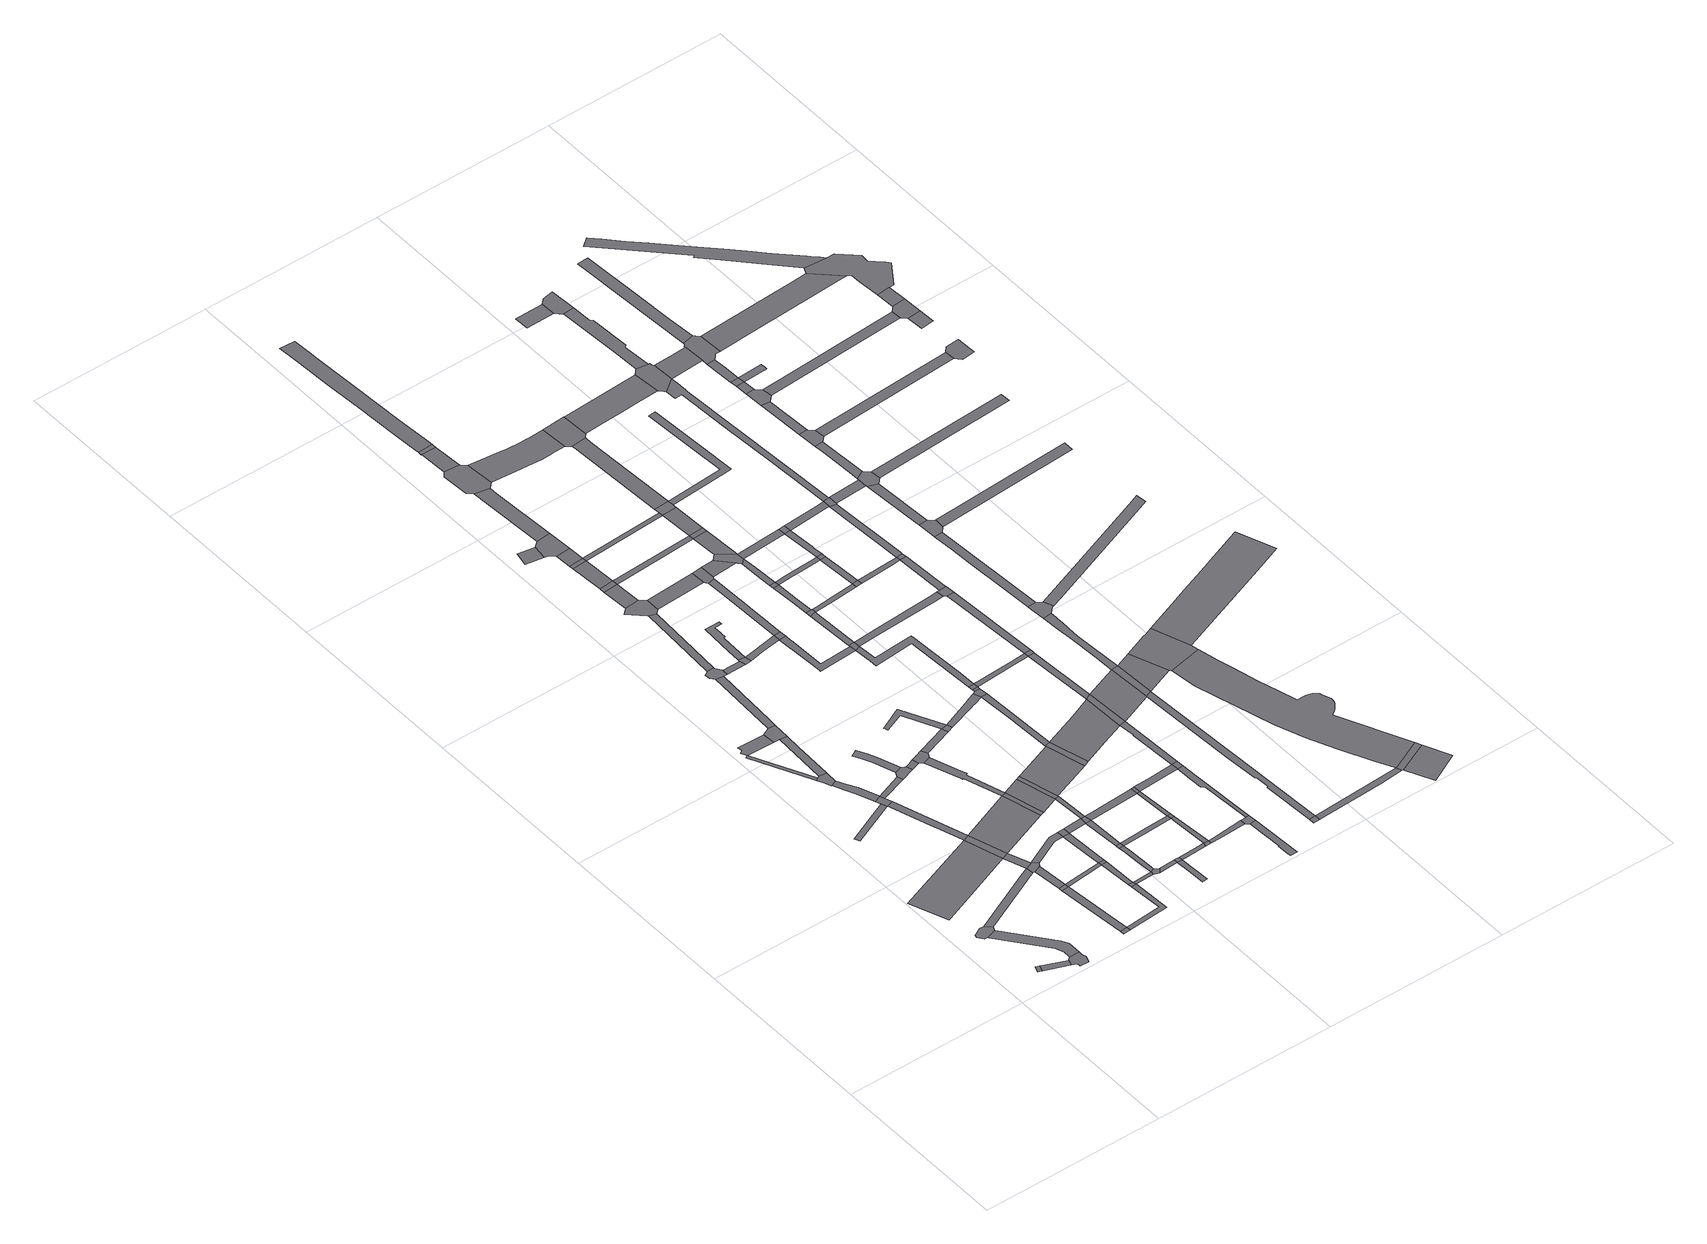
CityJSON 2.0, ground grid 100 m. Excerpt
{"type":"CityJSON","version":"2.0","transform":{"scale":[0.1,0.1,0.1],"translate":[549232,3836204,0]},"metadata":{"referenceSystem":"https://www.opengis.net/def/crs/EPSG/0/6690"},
"CityObjects":{
"road1":{"type":"Road","geometry":[{"type":"MultiSurface","lod":"1","boundaries":[[[0,1,2,3]]]}]},
"road2":{"type":"Road","attributes":{"RoadStructureAttribute.sectionType":"1"},"geometry":[{"type":"MultiSurface","lod":"1","boundaries":[[[3,2,4,5,6]]]}]},
"road3":{"type":"Road","geometry":[{"type":"MultiSurface","lod":"1","boundaries":[[[7,8,9,10,11,12,13,14,15,16,17]]]}]},
"road4":{"type":"Road","attributes":{"RoadStructureAttribute.sectionType":"1"},"geometry":[{"type":"MultiSurface","lod":"1","boundaries":[[[18,19,13,12,20,21,22,23,24]]]}]},
"road5":{"type":"Road","geometry":[{"type":"MultiSurface","lod":"1","boundaries":[[[23,25,6,5,26,27,28,29,30,31,24]]]}]},
"road6":{"type":"Road","attributes":{"function":"3","RoadStructureAttribute.sectionType":"1"},"geometry":[{"type":"MultiSurface","lod":"1","boundaries":[[[32,33,34,35,36,37,38]]]}]},
"road7":{"type":"Road","attributes":{"RoadStructureAttribute.sectionType":"1"},"geometry":[{"type":"MultiSurface","lod":"1","boundaries":[[[39,40,41,42,43,17,16,44]]]}]},
"road8":{"type":"Road","attributes":{"RoadStructureAttribute.sectionType":"1"},"geometry":[{"type":"MultiSurface","lod":"1","boundaries":[[[45,46,47,48,49,50]]]}]},
"road9":{"type":"Road","geometry":[{"type":"MultiSurface","lod":"1","boundaries":[[[51,52,53,54]]]}]},
"road10":{"type":"Road","attributes":{"RoadStructureAttribute.sectionType":"1"},"geometry":[{"type":"MultiSurface","lod":"1","boundaries":[[[55,56,57,58]]]}]},
"road11":{"type":"Road","attributes":{"RoadStructureAttribute.sectionType":"1"},"geometry":[{"type":"MultiSurface","lod":"1","boundaries":[[[59,60,61,52,51]]]}]},
"road12":{"type":"Road","geometry":[{"type":"MultiSurface","lod":"1","boundaries":[[[62,58,57,63,64,65,66]]]}]},
"road13":{"type":"Road","attributes":{"RoadStructureAttribute.sectionType":"1"},"geometry":[{"type":"MultiSurface","lod":"1","boundaries":[[[67,68,69,70,55,71,72,73,74]]]}]},
"road14":{"type":"Road","attributes":{"RoadStructureAttribute.sectionType":"1"},"geometry":[{"type":"MultiSurface","lod":"1","boundaries":[[[75,76,77,65,64,78,79,80,81,82,83]]]}]},
"road15":{"type":"Road","geometry":[{"type":"MultiSurface","lod":"1","boundaries":[[[84,85,61,60]]]}]},
"road16":{"type":"Road","geometry":[{"type":"MultiSurface","lod":"1","boundaries":[[[83,82,86,45,50,87,88,89]]]}]},
"road17":{"type":"Road","attributes":{"RoadStructureAttribute.sectionType":"1"},"geometry":[{"type":"MultiSurface","lod":"1","boundaries":[[[88,87,90,91,92,93,94,32,95]]]}]},
"road18":{"type":"Road","attributes":{"RoadStructureAttribute.sectionType":"1"},"geometry":[{"type":"MultiSurface","lod":"1","boundaries":[[[96,97,98,85,84]]]}]},
"road19":{"type":"Road","geometry":[{"type":"MultiSurface","lod":"1","boundaries":[[[95,32,38,99]]]}]},
"road20":{"type":"Road","attributes":{"RoadStructureAttribute.sectionType":"1"},"geometry":[{"type":"MultiSurface","lod":"1","boundaries":[[[99,38,39,100]]]}]},
"road21":{"type":"Road","geometry":[{"type":"MultiSurface","lod":"1","boundaries":[[[100,39,44,101,98,97,102,103]]]}]},
"road22":{"type":"Road","attributes":{"RoadStructureAttribute.sectionType":"1"},"geometry":[{"type":"MultiSurface","lod":"1","boundaries":[[[104,62,66,105,106]]]}]},
"road23":{"type":"Road","attributes":{"RoadStructureAttribute.sectionType":"1"},"geometry":[{"type":"MultiSurface","lod":"1","boundaries":[[[107,108,109,110,51,54]]]}]},
"road24":{"type":"Road","geometry":[{"type":"MultiSurface","lod":"1","boundaries":[[[111,74,73,104,106,112]]]}]},
"road25":{"type":"Road","attributes":{"RoadStructureAttribute.sectionType":"1"},"geometry":[{"type":"MultiSurface","lod":"1","boundaries":[[[113,83,89,114]]]}]},
"road26":{"type":"Road","attributes":{"RoadStructureAttribute.sectionType":"1"},"geometry":[{"type":"MultiSurface","lod":"1","boundaries":[[[115,84,60,116]]]}]},
"road27":{"type":"Road","attributes":{"RoadStructureAttribute.sectionType":"1"},"geometry":[{"type":"MultiSurface","lod":"1","boundaries":[[[117,118,119,100,103,120,121,122,123]]]}]},
"road28":{"type":"Road","attributes":{"function":"3","RoadStructureAttribute.sectionType":"1"},"geometry":[{"type":"MultiSurface","lod":"1","boundaries":[[[124,125,126,95,99,127]]]}]},
"road29":{"type":"Road","geometry":[{"type":"MultiSurface","lod":"1","boundaries":[[[128,109,108,129]]]}]},
"road30":{"type":"Road","attributes":{"RoadStructureAttribute.sectionType":"1"},"geometry":[{"type":"MultiSurface","lod":"1","boundaries":[[[130,111,112,131,132]]]}]},
"road31":{"type":"Road","geometry":[{"type":"MultiSurface","lod":"1","boundaries":[[[133,134,135,136,137,138,139,140,141]]]}]},
"road32":{"type":"Road","attributes":{"RoadStructureAttribute.sectionType":"1"},"geometry":[{"type":"MultiSurface","lod":"1","boundaries":[[[142,143,116,128,129]]]}]},
"road33":{"type":"Road","geometry":[{"type":"MultiSurface","lod":"1","boundaries":[[[144,145,141,140,146,147,113,114,148,149,150,151]]]}]},
"road34":{"type":"Road","geometry":[{"type":"MultiSurface","lod":"1","boundaries":[[[152,115,116,143]]]}]},
"road35":{"type":"Road","attributes":{"RoadStructureAttribute.sectionType":"1"},"geometry":[{"type":"MultiSurface","lod":"1","boundaries":[[[153,129,108,154]]]}]},
"road36":{"type":"Road","attributes":{"RoadStructureAttribute.sectionType":"1"},"geometry":[{"type":"MultiSurface","lod":"1","boundaries":[[[155,156,123,157,115,152]]]}]},
"road37":{"type":"Road","geometry":[{"type":"MultiSurface","lod":"1","boundaries":[[[158,159,160,161,162,163,130,132,164,165,166,167,168,169]]]}]},
"road38":{"type":"Road","attributes":{"RoadStructureAttribute.sectionType":"1"},"geometry":[{"type":"MultiSurface","lod":"1","boundaries":[[[170,171,151,150,172]]]}]},
"road39":{"type":"Road","geometry":[{"type":"MultiSurface","lod":"1","boundaries":[[[173,117,123,156]]]}]},
"road40":{"type":"Road","geometry":[{"type":"MultiSurface","lod":"1","boundaries":[[[174,153,154,175,176]]]}]},
"road41":{"type":"Road","attributes":{"RoadStructureAttribute.sectionType":"1"},"geometry":[{"type":"MultiSurface","lod":"1","boundaries":[[[177,178,179,180,181,182,153,174]]]}]},
"road42":{"type":"Road","geometry":[{"type":"MultiSurface","lod":"1","boundaries":[[[183,184,185,186,170,172,187,188,189,190,191]]]}]},
"road43":{"type":"Road","attributes":{"RoadStructureAttribute.sectionType":"1"},"geometry":[{"type":"MultiSurface","lod":"1","boundaries":[[[192,193,194,195,196,189,188,197,198,199,124,200]]]}]},
"road44":{"type":"Road","geometry":[{"type":"MultiSurface","lod":"1","boundaries":[[[200,124,127,201]]]}]},
"road45":{"type":"Road","attributes":{"RoadStructureAttribute.sectionType":"1"},"geometry":[{"type":"MultiSurface","lod":"1","boundaries":[[[166,165,202,203]]]}]},
"road46":{"type":"Road","attributes":{"RoadStructureAttribute.sectionType":"1"},"geometry":[{"type":"MultiSurface","lod":"1","boundaries":[[[204,205,158,169,206,207]]]}]},
"road47":{"type":"Road","attributes":{"RoadStructureAttribute.sectionType":"1"},"geometry":[{"type":"MultiSurface","lod":"1","boundaries":[[[208,173,156,209]]]}]},
"road48":{"type":"Road","geometry":[{"type":"MultiSurface","lod":"1","boundaries":[[[210,211,180,179]]]}]},
"road49":{"type":"Road","attributes":{"RoadStructureAttribute.sectionType":"1"},"geometry":[{"type":"MultiSurface","lod":"1","boundaries":[[[212,176,175,213]]]}]},
"road50":{"type":"Road","attributes":{"RoadStructureAttribute.sectionType":"1"},"geometry":[{"type":"MultiSurface","lod":"1","boundaries":[[[214,215,209,211,210]]]}]},
"road51":{"type":"Road","attributes":{"function":"3","RoadStructureAttribute.sectionType":"1"},"geometry":[{"type":"MultiSurface","lod":"1","boundaries":[[[216,217,200,201,218,219,220]]]}]},
"road52":{"type":"Road","geometry":[{"type":"MultiSurface","lod":"1","boundaries":[[[221,222,223,224,225,213]]]}]},
"road53":{"type":"Road","geometry":[{"type":"MultiSurface","lod":"1","boundaries":[[[226,203,202,227,228]]]}]},
"road54":{"type":"Road","geometry":[{"type":"MultiSurface","lod":"1","boundaries":[[[229,230,231,204,207,232,233]]]}]},
"road55":{"type":"Road","geometry":[{"type":"MultiSurface","lod":"1","boundaries":[[[234,235,208,209,215]]]}]},
"road56":{"type":"Road","attributes":{"RoadStructureAttribute.sectionType":"1"},"geometry":[{"type":"MultiSurface","lod":"1","boundaries":[[[236,237,238,239]]]}]},
"road57":{"type":"Road","geometry":[{"type":"MultiSurface","lod":"1","boundaries":[[[240,241,212,213,225]]]}]},
"road58":{"type":"Road","attributes":{"RoadStructureAttribute.sectionType":"1"},"geometry":[{"type":"MultiSurface","lod":"1","boundaries":[[[242,220,235,234]]]}]},
"road59":{"type":"Road","attributes":{"RoadStructureAttribute.sectionType":"1"},"geometry":[{"type":"MultiSurface","lod":"1","boundaries":[[[243,244,230,229]]]}]},
"road60":{"type":"Road","attributes":{"RoadStructureAttribute.sectionType":"1"},"geometry":[{"type":"MultiSurface","lod":"1","boundaries":[[[245,246,183,191,247,248]]]}]},
"road61":{"type":"Road","geometry":[{"type":"MultiSurface","lod":"1","boundaries":[[[249,250,244,243]]]}]},
"road62":{"type":"Road","geometry":[{"type":"MultiSurface","lod":"1","boundaries":[[[251,216,220,242,252]]]}]},
"road63":{"type":"Road","attributes":{"RoadStructureAttribute.sectionType":"1"},"geometry":[{"type":"MultiSurface","lod":"1","boundaries":[[[253,254,255,256,257,258,259,260,261,262,263,226,228]]]}]},
"road64":{"type":"Road","attributes":{"RoadStructureAttribute.sectionType":"1"},"geometry":[{"type":"MultiSurface","lod":"1","boundaries":[[[264,265,266,250,249]]]}]},
"road65":{"type":"Road","attributes":{"RoadStructureAttribute.sectionType":"1"},"geometry":[{"type":"MultiSurface","lod":"1","boundaries":[[[267,268,269,270,271,272,273,274,245,275]]]}]},
"road66":{"type":"Road","attributes":{"RoadStructureAttribute.sectionType":"1"},"geometry":[{"type":"MultiSurface","lod":"1","boundaries":[[[276,277,210,179,278,279]]]}]},
"road67":{"type":"Road","geometry":[{"type":"MultiSurface","lod":"1","boundaries":[[[280,281,266,265]]]}]},
"road68":{"type":"Road","attributes":{"RoadStructureAttribute.sectionType":"1"},"geometry":[{"type":"MultiSurface","lod":"1","boundaries":[[[282,283,240,225,284]]]}]},
"road69":{"type":"Road","attributes":{"RoadStructureAttribute.sectionType":"1"},"geometry":[{"type":"MultiSurface","lod":"1","boundaries":[[[285,286,228,227,287,288,289,290]]]}]},
"road70":{"type":"Road","attributes":{"RoadStructureAttribute.sectionType":"1"},"geometry":[{"type":"MultiSurface","lod":"1","boundaries":[[[291,292,281,280]]]}]},
"road71":{"type":"Road","geometry":[{"type":"MultiSurface","lod":"1","boundaries":[[[293,294,295,239,238,296,297,292,291]]]}]},
"road72":{"type":"Road","geometry":[{"type":"MultiSurface","lod":"1","boundaries":[[[275,245,248,298]]]}]},
"road73":{"type":"Road","attributes":{"RoadStructureAttribute.sectionType":"1"},"geometry":[{"type":"MultiSurface","lod":"1","boundaries":[[[299,300,234,215,301,302]]]}]},
"road74":{"type":"Road","attributes":{"RoadStructureAttribute.sectionType":"1"},"geometry":[{"type":"MultiSurface","lod":"1","boundaries":[[[303,304,251,252,305,306]]]}]},
"road75":{"type":"Road","geometry":[{"type":"MultiSurface","lod":"1","boundaries":[[[282,284,307,308]]]}]},
"road76":{"type":"Road","attributes":{"RoadStructureAttribute.sectionType":"1"},"geometry":[{"type":"MultiSurface","lod":"1","boundaries":[[[309,233,232,310]]]}]},
"road77":{"type":"Road","attributes":{"RoadStructureAttribute.sectionType":"1"},"geometry":[{"type":"MultiSurface","lod":"1","boundaries":[[[311,312,313,294,293,314,315,316]]]}]},
"road78":{"type":"Road","attributes":{"RoadStructureAttribute.sectionType":"1"},"geometry":[{"type":"MultiSurface","lod":"1","boundaries":[[[317,318,279,319,282,308]]]}]},
"road79":{"type":"Road","geometry":[{"type":"MultiSurface","lod":"1","boundaries":[[[320,285,290,321]]]}]},
"road80":{"type":"Road","geometry":[{"type":"MultiSurface","lod":"1","boundaries":[[[322,276,279,318]]]}]},
"road81":{"type":"Road","attributes":{"RoadStructureAttribute.sectionType":"1"},"geometry":[{"type":"MultiSurface","lod":"1","boundaries":[[[323,302,276,322]]]}]},
"road82":{"type":"Road","attributes":{"RoadStructureAttribute.sectionType":"1"},"geometry":[{"type":"MultiSurface","lod":"1","boundaries":[[[324,325,326,327,328,321,290,329,330,331,332,333,334,335]]]}]},
"road83":{"type":"Road","geometry":[{"type":"MultiSurface","lod":"1","boundaries":[[[336,337,338,339,311,316,340,341,342]]]}]},
"road84":{"type":"Road","attributes":{"RoadStructureAttribute.sectionType":"1"},"geometry":[{"type":"MultiSurface","lod":"1","boundaries":[[[343,344,345,275,298,346,347,348,349,350,351]]]}]},
"road85":{"type":"Road","attributes":{"RoadStructureAttribute.sectionType":"1"},"geometry":[{"type":"MultiSurface","lod":"1","boundaries":[[[352,353,354,355,356,357,358,359,360,361,285,320]]]}]},
"road86":{"type":"Road","geometry":[{"type":"MultiSurface","lod":"1","boundaries":[[[362,299,302,323,363]]]}]},
"road87":{"type":"Road","attributes":{"RoadStructureAttribute.sectionType":"1"},"geometry":[{"type":"MultiSurface","lod":"1","boundaries":[[[364,365,308,307,366,367]]]}]},
"road88":{"type":"Road","attributes":{"RoadStructureAttribute.sectionType":"1"},"geometry":[{"type":"MultiSurface","lod":"1","boundaries":[[[368,249,243,369]]]}]},
"road89":{"type":"Road","geometry":[{"type":"MultiSurface","lod":"1","boundaries":[[[370,371,303,306,372]]]}]},
"road90":{"type":"Road","attributes":{"RoadStructureAttribute.sectionType":"1"},"geometry":[{"type":"MultiSurface","lod":"1","boundaries":[[[373,374,336,342,375,376]]]}]},
"road91":{"type":"Road","geometry":[{"type":"MultiSurface","lod":"1","boundaries":[[[377,378,373,376]]]}]},
"road92":{"type":"Road","geometry":[{"type":"MultiSurface","lod":"1","boundaries":[[[379,309,310,358,357,380,381]]]}]},
"road93":{"type":"Road","geometry":[{"type":"MultiSurface","lod":"1","boundaries":[[[382,383,335,334,384]]]}]},
"road94":{"type":"Road","attributes":{"RoadStructureAttribute.sectionType":"1"},"geometry":[{"type":"MultiSurface","lod":"1","boundaries":[[[385,386,280,265,387,388]]]}]},
"road95":{"type":"Road","attributes":{"RoadStructureAttribute.sectionType":"1"},"geometry":[{"type":"MultiSurface","lod":"1","boundaries":[[[389,351,390,391,371,370]]]}]},
"road96":{"type":"Road","attributes":{"RoadStructureAttribute.sectionType":"1"},"geometry":[{"type":"MultiSurface","lod":"1","boundaries":[[[392,393,394,395,396,397,398]]]}]},
"road97":{"type":"Road","attributes":{"RoadStructureAttribute.sectionType":"1"},"geometry":[{"type":"MultiSurface","lod":"1","boundaries":[[[399,400,401,402,383,382]]]}]},
"road98":{"type":"Road","attributes":{"RoadStructureAttribute.sectionType":"1"},"geometry":[{"type":"MultiSurface","lod":"1","boundaries":[[[403,404,405,406,407,408,384,334,409,410,411,412,413,414,415]]]}]},
"road99":{"type":"Road","attributes":{"RoadStructureAttribute.sectionType":"1"},"geometry":[{"type":"MultiSurface","lod":"1","boundaries":[[[416,417,418,419,362,363,420,421,422,423]]]}]},
"road100":{"type":"Road","geometry":[{"type":"MultiSurface","lod":"1","boundaries":[[[424,425,364,367,426,427,393,392]]]}]},
"road101":{"type":"Road","geometry":[{"type":"MultiSurface","lod":"1","boundaries":[[[428,429,430,431,343,351,389]]]}]},
"road102":{"type":"Road","geometry":[{"type":"MultiSurface","lod":"1","boundaries":[[[432,433,434,401,400]]]}]},
"road103":{"type":"Road","attributes":{"RoadStructureAttribute.sectionType":"1"},"geometry":[{"type":"MultiSurface","lod":"1","boundaries":[[[435,436,430,429]]]}]},
"road104":{"type":"Road","geometry":[{"type":"MultiSurface","lod":"1","boundaries":[[[415,414,436,435]]]}]},
"road105":{"type":"Road","attributes":{"RoadStructureAttribute.sectionType":"1"},"geometry":[{"type":"MultiSurface","lod":"1","boundaries":[[[437,438,439,440,441,442,378,377,443,444,445,446,447,448,449]]]}]},
"road106":{"type":"Road","attributes":{"RoadStructureAttribute.sectionType":"1"},"geometry":[{"type":"MultiSurface","lod":"1","boundaries":[[[450,379,381,451]]]}]},
"road107":{"type":"Road","attributes":{"RoadStructureAttribute.sectionType":"1"},"geometry":[{"type":"MultiSurface","lod":"1","boundaries":[[[452,453,454,455,434,433]]]}]},
"road108":{"type":"Road","attributes":{"function":"3","RoadStructureAttribute.sectionType":"1"},"geometry":[{"type":"MultiSurface","lod":"1","boundaries":[[[456,457,458,459,370,372,460,461]]]}]},
"road109":{"type":"Road","attributes":{"RoadStructureAttribute.sectionType":"1"},"geometry":[{"type":"MultiSurface","lod":"1","boundaries":[[[462,463,423,464,465,466,425,424]]]}]},
"road110":{"type":"Road","geometry":[{"type":"MultiSurface","lod":"1","boundaries":[[[467,468,454,453]]]}]},
"road111":{"type":"Road","geometry":[{"type":"MultiSurface","lod":"1","boundaries":[[[469,450,451,470,471,472,473]]]}]},
"road112":{"type":"Road","attributes":{"RoadStructureAttribute.sectionType":"1"},"geometry":[{"type":"MultiSurface","lod":"1","boundaries":[[[474,475,472,471,476,468,467]]]}]},
"road113":{"type":"Road","attributes":{"RoadStructureAttribute.sectionType":"1"},"geometry":[{"type":"MultiSurface","lod":"1","boundaries":[[[477,478,479,480,481,341,340,482,483,484,485,486,487,488,489,490,491]]]}]},
"road114":{"type":"Road","geometry":[{"type":"MultiSurface","lod":"1","boundaries":[[[492,416,423,463]]]}]},
"road115":{"type":"Road","attributes":{"RoadStructureAttribute.sectionType":"1"},"geometry":[{"type":"MultiSurface","lod":"1","boundaries":[[[493,494,369,495,469,473]]]}]},
"road116":{"type":"Road","attributes":{"RoadStructureAttribute.sectionType":"1"},"geometry":[{"type":"MultiSurface","lod":"1","boundaries":[[[496,497,498,432,400,499,500,501]]]}]},
"road117":{"type":"Road","geometry":[{"type":"MultiSurface","lod":"1","boundaries":[[[502,368,369,494]]]}]},
"road118":{"type":"Road","attributes":{"RoadStructureAttribute.sectionType":"1"},"geometry":[{"type":"MultiSurface","lod":"1","boundaries":[[[503,461,504,505,506,416,492]]]}]},
"road119":{"type":"Road","geometry":[{"type":"MultiSurface","lod":"1","boundaries":[[[507,508,509,510]]]}]},
"road120":{"type":"Road","attributes":{"RoadStructureAttribute.sectionType":"1"},"geometry":[{"type":"MultiSurface","lod":"1","boundaries":[[[511,388,512,368,502]]]}]},
"road121":{"type":"Road","attributes":{"RoadStructureAttribute.sectionType":"1"},"geometry":[{"type":"MultiSurface","lod":"1","boundaries":[[[513,514,415,435,515,516]]]}]},
"road122":{"type":"Road","attributes":{"RoadStructureAttribute.sectionType":"1"},"geometry":[{"type":"MultiSurface","lod":"1","boundaries":[[[517,518,519,382,384,520,521,522,523]]]}]},
"road123":{"type":"Road","attributes":{"RoadStructureAttribute.sectionType":"1"},"geometry":[{"type":"MultiSurface","lod":"1","boundaries":[[[524,525,526,527,528,467,453,529,530,531,532,533]]]}]},
"road124":{"type":"Road","geometry":[{"type":"MultiSurface","lod":"1","boundaries":[[[534,535,536,385,388,511,537,538]]]}]},
"road125":{"type":"Road","geometry":[{"type":"MultiSurface","lod":"1","boundaries":[[[539,456,461,503]]]}]},
"road126":{"type":"Road","attributes":{"RoadStructureAttribute.sectionType":"1"},"geometry":[{"type":"MultiSurface","lod":"1","boundaries":[[[540,473,472,541,542]]]}]},
"road127":{"type":"Road","attributes":{"RoadStructureAttribute.sectionType":"1"},"geometry":[{"type":"MultiSurface","lod":"1","boundaries":[[[543,544,545,546,547,548,549,535,534]]]}]},
"road128":{"type":"Road","geometry":[{"type":"MultiSurface","lod":"1","boundaries":[[[550,496,501,551]]]}]},
"road129":{"type":"Road","attributes":{"RoadStructureAttribute.sectionType":"1"},"geometry":[{"type":"MultiSurface","lod":"1","boundaries":[[[552,516,553,554,456,539]]]}]},
"road130":{"type":"Road","attributes":{"RoadStructureAttribute.sectionType":"1"},"geometry":[{"type":"MultiSurface","lod":"1","boundaries":[[[555,556,557,558,559,560,561,562,563,508,507]]]}]},
"road131":{"type":"Road","attributes":{"RoadStructureAttribute.sectionType":"1"},"geometry":[{"type":"MultiSurface","lod":"1","boundaries":[[[564,565,533,566,496,550]]]}]},
"road132":{"type":"Road","geometry":[{"type":"MultiSurface","lod":"1","boundaries":[[[567,524,533,565]]]}]},
"road133":{"type":"Road","attributes":{"function":"3","RoadStructureAttribute.sectionType":"7"},"geometry":[{"type":"MultiSurface","lod":"1","boundaries":[[[568,569,539,503,570,558]]]}]},
"road134":{"type":"Road","geometry":[{"type":"MultiSurface","lod":"1","boundaries":[[[571,572,513,516,552]]]}]},
"road135":{"type":"Road","geometry":[{"type":"MultiSurface","lod":"1","boundaries":[[[573,574,491,490,575,546,545,576,577]]]}]},
"road136":{"type":"Road","attributes":{"RoadStructureAttribute.sectionType":"1"},"geometry":[{"type":"MultiSurface","lod":"1","boundaries":[[[578,579,580,542,581,582,524,567]]]}]},
"road137":{"type":"Road","geometry":[{"type":"MultiSurface","lod":"1","boundaries":[[[583,540,542,580]]]}]},
"road138":{"type":"Road","attributes":{"RoadStructureAttribute.sectionType":"1"},"geometry":[{"type":"MultiSurface","lod":"1","boundaries":[[[584,585,586,513,572]]]}]},
"road139":{"type":"Road","attributes":{"RoadStructureAttribute.sectionType":"1"},"geometry":[{"type":"MultiSurface","lod":"1","boundaries":[[[587,588,550,551,589,590]]]}]},
"road140":{"type":"Road","attributes":{"RoadStructureAttribute.sectionType":"1"},"geometry":[{"type":"MultiSurface","lod":"1","boundaries":[[[591,507,510,592,593,594,595,596]]]}]},
"road141":{"type":"Road","geometry":[{"type":"MultiSurface","lod":"1","boundaries":[[[597,568,558,557]]]}]},
"road142":{"type":"Road","geometry":[{"type":"MultiSurface","lod":"1","boundaries":[[[598,599,600,517,523,585,584]]]}]},
"road143":{"type":"Road","attributes":{"RoadStructureAttribute.sectionType":"1"},"geometry":[{"type":"MultiSurface","lod":"1","boundaries":[[[601,602,603,604,605,606,607,608,609,534,538]]]}]},
"road144":{"type":"Road","attributes":{"RoadStructureAttribute.sectionType":"1"},"geometry":[{"type":"MultiSurface","lod":"1","boundaries":[[[610,611,590,612,600,599]]]}]},
"road145":{"type":"Road","attributes":{"RoadStructureAttribute.sectionType":"1"},"geometry":[{"type":"MultiSurface","lod":"1","boundaries":[[[613,614,583,580,615,616,617,618]]]}]},
"road146":{"type":"Road","attributes":{"RoadStructureAttribute.sectionType":"1"},"geometry":[{"type":"MultiSurface","lod":"1","boundaries":[[[619,620,621,622,623,624,625,626,627,628,629,568,597]]]}]},
"road147":{"type":"Road","geometry":[{"type":"MultiSurface","lod":"1","boundaries":[[[630,587,590,611]]]}]},
"road148":{"type":"Road","attributes":{"function":"3","RoadStructureAttribute.sectionType":"1"},"geometry":[{"type":"MultiSurface","lod":"1","boundaries":[[[631,597,557,632]]]}]},
"road149":{"type":"Road","attributes":{"RoadStructureAttribute.sectionType":"1"},"geometry":[{"type":"MultiSurface","lod":"1","boundaries":[[[618,587,630,633,634]]]}]},
"road150":{"type":"Road","geometry":[{"type":"MultiSurface","lod":"1","boundaries":[[[635,636,637,625,624,638,639,640]]]}]},
"road151":{"type":"Road","attributes":{"RoadStructureAttribute.sectionType":"1"},"geometry":[{"type":"MultiSurface","lod":"1","boundaries":[[[641,642,643,573,577,644,645,646,647,648,649]]]}]},
"road152":{"type":"Road","geometry":[{"type":"MultiSurface","lod":"1","boundaries":[[[650,651,613,618,634,652,653]]]}]},
"road153":{"type":"Road","attributes":{"RoadStructureAttribute.sectionType":"1"},"geometry":[{"type":"MultiSurface","lod":"1","boundaries":[[[654,655,656,657,658,636,635]]]}]},
"road154":{"type":"Road","geometry":[{"type":"MultiSurface","lod":"1","boundaries":[[[659,660,661,631,632,662,663,664]]]}]},
"road155":{"type":"Road","geometry":[{"type":"MultiSurface","lod":"1","boundaries":[[[665,666,667,668,669,670,671,672,673,674,675,676,677,678,679,663,662,680,681,682,683,684,685,686,591,687,688,689,690,691,692,693,694,695,696]]]}]},
"road156":{"type":"Road","geometry":[{"type":"MultiSurface","lod":"1","boundaries":[[[687,591,596,697,698]]]}]},
"road157":{"type":"Road","attributes":{"RoadStructureAttribute.sectionType":"7"},"geometry":[{"type":"MultiSurface","lod":"1","boundaries":[[[699,650,653,700]]]}]},
"road158":{"type":"Road","attributes":{"RoadStructureAttribute.sectionType":"1"},"geometry":[{"type":"MultiSurface","lod":"1","boundaries":[[[701,702,703,704,705,706,707,708,709,710,711,712,713,613,651]]]}]},
"road159":{"type":"Road","attributes":{"RoadStructureAttribute.sectionType":"1"},"geometry":[{"type":"MultiSurface","lod":"1","boundaries":[[[698,697,714,715,716]]]}]},
"road160":{"type":"Road","geometry":[{"type":"MultiSurface","lod":"1","boundaries":[[[717,718,719,655,654,720,721]]]}]},
"road161":{"type":"Road","attributes":{"RoadStructureAttribute.sectionType":"1"},"geometry":[{"type":"MultiSurface","lod":"1","boundaries":[[[722,723,718,717,724]]]}]},
"road162":{"type":"Road","geometry":[{"type":"MultiSurface","lod":"1","boundaries":[[[725,726,727,641,649,728,729,706,705,730,731,732,733,734]]]}]},
"road163":{"type":"Road","geometry":[{"type":"MultiSurface","lod":"1","boundaries":[[[735,736,699,700,722,724,737,738]]]}]},
"road164":{"type":"Road","attributes":{"RoadStructureAttribute.sectionType":"1"},"geometry":[{"type":"MultiSurface","lod":"1","boundaries":[[[739,740,741,742,736,735]]]}]},
"road165":{"type":"Road","geometry":[{"type":"MultiSurface","lod":"1","boundaries":[[[743,744,745,746]]]}]},
"road166":{"type":"Road","geometry":[{"type":"MultiSurface","lod":"1","boundaries":[[[747,748,740,739,749,750]]]}]},
"road167":{"type":"Road","attributes":{"RoadStructureAttribute.sectionType":"1"},"geometry":[{"type":"MultiSurface","lod":"1","boundaries":[[[751,752,753,754,755,756,757,758,725,734]]]}]},
"road168":{"type":"Road","attributes":{"RoadStructureAttribute.sectionType":"1"},"geometry":[{"type":"MultiSurface","lod":"1","boundaries":[[[759,748,747,760]]]}]},
"road169":{"type":"Road","attributes":{"RoadStructureAttribute.sectionType":"7"},"geometry":[{"type":"MultiSurface","lod":"1","boundaries":[[[761,762,763,764,730,705,765,766]]]}]},
"road170":{"type":"Road","geometry":[{"type":"MultiSurface","lod":"1","boundaries":[[[767,768,769,770,743,746,771,772,757,756]]]}]},
"road171":{"type":"Road","geometry":[{"type":"MultiSurface","lod":"1","boundaries":[[[773,774,759,760,775,776]]]}]},
"road172":{"type":"Road","attributes":{"RoadStructureAttribute.sectionType":"1"},"geometry":[{"type":"MultiSurface","lod":"1","boundaries":[[[777,778,774,773]]]}]},
"road173":{"type":"Road","attributes":{"RoadStructureAttribute.sectionType":"1"},"geometry":[{"type":"MultiSurface","lod":"1","boundaries":[[[779,780,781,640,639,782,783,784]]]}]},
"road174":{"type":"Road","geometry":[{"type":"MultiSurface","lod":"1","boundaries":[[[785,786,778,777]]]}]},
"road175":{"type":"Road","attributes":{"RoadStructureAttribute.sectionType":"1"},"geometry":[{"type":"MultiSurface","lod":"1","boundaries":[[[787,788,789,790,786,785]]]}]},
"road176":{"type":"Road","geometry":[{"type":"MultiSurface","lod":"1","boundaries":[[[791,792,793,785,777]]]}]},
"road177":{"type":"Road","geometry":[{"type":"MultiSurface","lod":"1","boundaries":[[[794,795,796,797,798,799,800,801,802,761,766,789,788,803,804,805,806,807]]]}]},
"road178":{"type":"Road","attributes":{"function":"3","RoadStructureAttribute.sectionType":"1"},"geometry":[{"type":"MultiSurface","lod":"1","boundaries":[[[808,809,810,811,812,813,659,664,814,815]]]}]},
"road179":{"type":"Road","attributes":{"RoadStructureAttribute.sectionType":"1"},"geometry":[{"type":"MultiSurface","lod":"1","boundaries":[[[816,721,720,817]]]}]},
"road180":{"type":"Road","attributes":{"RoadStructureAttribute.sectionType":"1"},"geometry":[{"type":"MultiSurface","lod":"1","boundaries":[[[818,819,820,821,822,823,824,796,795]]]}]},
"road181":{"type":"Road","attributes":{"RoadStructureAttribute.sectionType":"1"},"geometry":[{"type":"MultiSurface","lod":"1","boundaries":[[[825,738,737,826]]]}]},
"road182":{"type":"Road","attributes":{"RoadStructureAttribute.sectionType":"1"},"geometry":[{"type":"MultiSurface","lod":"1","boundaries":[[[827,750,749,828]]]}]},
"road183":{"type":"Road","attributes":{"RoadStructureAttribute.sectionType":"1"},"geometry":[{"type":"MultiSurface","lod":"1","boundaries":[[[829,776,775,830]]]}]},
"road184":{"type":"Road","attributes":{"RoadStructureAttribute.sectionType":"1"},"geometry":[{"type":"MultiSurface","lod":"1","boundaries":[[[831,832,833,834,807,806,835,836,837,838]]]}]},
"road185":{"type":"Road","attributes":{"RoadStructureAttribute.sectionType":"1"},"geometry":[{"type":"MultiSurface","lod":"1","boundaries":[[[839,840,841,842,843,844,845,846,847,848,849,850,851,852,853,854,855,856,857,858,859,860,861,862]]]}]},
"road186":{"type":"Road","geometry":[{"type":"MultiSurface","lod":"1","boundaries":[[[863,864,827,828,865,866]]]}]},
"road187":{"type":"Road","attributes":{"RoadStructureAttribute.sectionType":"1"},"geometry":[{"type":"MultiSurface","lod":"1","boundaries":[[[867,868,869,870,871]]]}]},
"road188":{"type":"Road","geometry":[{"type":"MultiSurface","lod":"1","boundaries":[[[872,873,874,875,829,830,868,867]]]}]},
"road189":{"type":"Road","attributes":{"RoadStructureAttribute.sectionType":"1"},"geometry":[{"type":"MultiSurface","lod":"1","boundaries":[[[876,877,873,872]]]}]},
"road190":{"type":"Road","geometry":[{"type":"MultiSurface","lod":"1","boundaries":[[[861,878,831,838,879,880,881,877,876,882,883,884,885,886,887,888,862]]]}]}
},
"vertices":[
[199,154,0],[186,121,0],[206,113,0],[219,146,0],
[208,112,0],[334,63,0],[346,95,0],
[181,513,0],[162,518,0],[116,490,0],[113,477,0],[135,445,0],[152,446,0],[208,464,0],[213,477,0],[216,485,0],[217,487,0],[183,513,0],
[419,183,0],[400,220,0],[157,439,0],[349,196,0],[365,151,0],[364,111,0],[418,110,0],
[349,97,0],[349,57,0],[363,51,0],[363,31,0],[412,30,0],[426,66,0],[417,90,0],
[477,1029,0],[10,852,0],[88,647,0],[100,651,0],[218,698,0],[521,814,0],[539,821,0],
[583,702,0],[576,699,0],[565,693,0],[543,684,0],[192,517,0],[586,661,0],
[334,1458,0],[89,1347,0],[95,1333,0],[102,1319,0],[341,1424,0],[345,1425,0],
[692,105,0],[653,101,0],[655,79,0],[694,82,0],
[59,2094,0],[44,2084,0],[199,1765,0],[217,1774,0],
[654,483,0],[654,485,0],[615,483,0],
[228,1778,0],[220,1722,0],[234,1693,0],[267,1709,0],[269,1776,0],
[55,2160,0],[63,2136,0],[59,2134,0],[45,2124,0],[61,2094,0],[72,2093,0],[209,2087,0],[203,2156,0],
[359,1504,0],[320,1609,0],[293,1659,0],[235,1693,0],[255,1648,0],[258,1642,0],[282,1587,0],[322,1487,0],[360,1502,0],
[653,508,0],[613,502,0],
[329,1470,0],[346,1426,0],[382,1438,0],[370,1477,0],
[351,1415,0],[353,1410,0],[428,1179,0],[429,1178,0],[477,1031,0],[511,1043,0],
[652,516,0],[637,675,0],[598,657,0],
[577,836,0],
[621,718,0],
[587,661,0],[647,690,0],[650,695,0],
[242,2086,0],[278,1995,0],[282,2083,0],
[919,98,0],[907,308,0],[880,305,0],[893,120,0],
[247,2177,0],[286,2174,0],
[505,1555,0],[516,1525,0],
[862,525,0],[865,507,0],
[845,804,0],[794,801,0],[628,721,0],[664,702,0],[791,763,0],[844,766,0],[847,766,0],
[800,1155,0],[796,1154,0],[513,1043,0],[856,942,0],
[878,330,0],[904,325,0],
[266,2586,0],[289,2222,0],[308,2581,0],
[516,1716,0],[493,1768,0],[468,1812,0],[452,1803,0],[432,1792,0],[456,1750,0],[478,1701,0],[518,1582,0],[557,1595,0],
[903,340,0],[895,509,0],
[576,1585,0],[567,1589,0],[513,1571,0],[510,1565,0],[528,1529,0],[576,1544,0],[591,1549,0],[580,1582,0],
[894,526,0],
[1012,329,0],[1009,311,0],
[893,547,0],[882,767,0],[860,559,0],
[269,2652,0],[269,2651,0],[264,2648,0],[246,2638,0],[249,2610,0],[253,2605,0],[318,2581,0],[328,2581,0],[329,2616,0],[327,2619,0],[308,2650,0],[307,2652,0],
[630,1601,0],[599,1589,0],[637,1565,0],
[880,806,0],
[1036,339,0],[1039,301,0],[1059,324,0],
[1033,388,0],[1027,496,0],[1024,546,0],[998,544,0],[1001,506,0],[1009,379,0],
[699,1626,0],[661,1613,0],[659,1612,0],[657,1612,0],[639,1564,0],[659,1555,0],[700,1567,0],[712,1589,0],[715,1594,0],
[759,1369,0],[762,1370,0],[769,1374,0],[768,1378,0],[757,1407,0],[726,1364,0],[729,1355,0],[734,1358,0],[824,1164,0],
[880,951,0],
[437,2580,0],[429,2615,0],
[293,3115,0],[293,3109,0],[320,2885,0],[332,3102,0],
[986,812,0],[983,772,0],
[1021,569,0],[997,567,0],
[1145,327,0],[1146,305,0],
[1014,773,0],[1015,773,0],
[921,1201,0],[831,1167,0],[968,985,0],[974,987,0],[977,989,0],
[1150,228,0],[1155,131,0],[1169,132,0],[1184,133,0],[1175,305,0],
[429,2628,0],[471,2585,0],[465,2621,0],
[323,3227,0],[243,3220,0],[214,3192,0],[354,3122,0],[354,3201,0],
[1009,813,0],[989,812,0],
[84,3815,0],[70,3738,0],[166,3720,0],[176,3799,0],
[1174,328,0],[1161,328,0],
[999,993,0],
[314,3371,0],[234,3364,0],
[865,1682,0],[709,1629,0],[720,1596,0],[876,1649,0],
[313,3401,0],[233,3394,0],
[943,1210,0],[999,997,0],
[467,2702,0],[470,2784,0],[472,2785,0],[480,2785,0],[479,2853,0],[479,2863,0],[521,2863,0],[521,2873,0],[521,2883,0],[438,2882,0],[431,2695,0],
[313,3402,0],[303,3583,0],[222,3578,0],
[792,1911,0],[791,1913,0],[788,1912,0],[661,1852,0],[665,1841,0],[669,1830,0],[670,1830,0],[774,1873,0],[900,1690,0],
[1306,581,0],[1165,575,0],[1166,551,0],[1309,556,0],
[301,3606,0],[220,3601,0],
[1321,334,0],[1289,333,0],[1313,311,0],
[661,2655,0],[531,2632,0],[526,2595,0],[544,2598,0],[581,2604,0],[661,2617,0],
[296,3697,0],[215,3690,0],
[288,3832,0],[209,3825,0],[177,3800,0],[189,3716,0],[194,3711,0],
[910,1661,0],
[1291,828,0],[1073,816,0],[1019,773,0],[1293,787,0],
[1165,1294,0],[995,1230,0],[1002,998,0],[1221,1082,0],
[1349,312,0],[1349,332,0],
[628,3217,0],[631,3136,0],
[183,4257,0],[184,4229,0],[186,4197,0],[266,4198,0],[265,4222,0],[264,4241,0],
[1331,537,0],[1329,558,0],[1311,525,0],
[698,2656,0],[699,2618,0],
[1327,583,0],
[1309,789,0],
[706,2370,0],[706,2383,0],[703,2477,0],[700,2579,0],[700,2585,0],[671,2443,0],[676,2343,0],[676,2338,0],[677,2332,0],[684,2333,0],[889,2344,0],[886,2379,0],
[171,4459,0],[164,4452,0],[148,4433,0],[158,4281,0],[295,4270,0],[279,4426,0],[255,4451,0],
[1126,1780,0],[1088,1765,0],[1061,1754,0],[1063,1712,0],[1075,1717,0],[1091,1722,0],[1139,1738,0],[1140,1739,0],[1142,1739,0],
[695,2744,0],[694,2766,0],[692,2850,0],[690,2932,0],[689,2947,0],[684,3124,0],[646,3116,0],[649,3040,0],[656,2796,0],[658,2738,0],
[1308,829,0],[1310,789,0],
[1549,348,0],[1399,335,0],[1400,314,0],[1550,320,0],
[777,3425,0],[778,3398,0],
[1196,1306,0],[1165,1299,0],[1252,1094,0],
[160,4615,0],[161,4615,0],[254,4458,0],[243,4613,0],
[241,4638,0],[160,4633,0],
[686,3221,0],[684,3130,0],[690,3138,0],
[918,2392,0],[885,2390,0],[919,2355,0],
[766,3630,0],[304,3606,0],[307,3583,0],[768,3608,0],
[1175,1740,0],[1154,1540,0],[1156,1506,0],
[1603,305,0],[1569,302,0],[1580,106,0],[1577,103,0],[1580,37,0],[1580,21,0],[1620,23,0],
[906,2651,0],[906,2662,0],[871,2650,0],[874,2607,0],
[1167,1927,0],[1152,2223,0],[1151,2244,0],[1149,2264,0],[1057,2257,0],[927,2248,0],[895,2246,0],[896,2225,0],[898,2204,0],[1060,2217,0],[1118,2221,0],[1139,1830,0],[1171,1832,0],
[1538,841,0],[1535,840,0],[1527,840,0],[1394,833,0],[1394,794,0],[1527,800,0],[1537,800,0],[1540,801,0],
[1600,352,0],[1582,350,0],[1556,314,0],[1566,305,0],
[1174,1764,0],[1172,1788,0],[1142,1787,0],[1140,1786,0],
[905,2685,0],[900,2684,0],[870,2683,0],
[1172,1805,0],[1141,1803,0],
[102,5581,0],[109,5461,0],[122,5242,0],[135,5040,0],[150,4800,0],[159,4644,0],[238,4692,0],[227,4864,0],[210,5145,0],[198,5334,0],[192,5430,0],[190,5465,0],[184,5575,0],
[758,3225,0],[829,3146,0],
[895,2782,0],[888,2909,0],[858,2905,0],[865,2776,0],
[1508,1427,0],[1388,1379,0],[1200,1308,0],[1199,1307,0],[1391,1148,0],[1516,1195,0],
[1578,711,0],[1574,802,0],[1544,711,0],[1548,641,0],[1565,624,0],
[888,2934,0],[856,2933,0],
[787,3256,0],[834,3139,0],[846,3124,0],[873,3149,0],[870,3191,0],
[879,3074,0],[874,3144,0],[851,3036,0],
[617,4399,0],[603,4398,0],[572,4397,0],[486,4404,0],[471,4406,0],[458,4256,0],[494,4253,0],[567,4247,0],[570,4247,0],[573,4247,0],[615,4248,0],[649,4250,0],[654,4250,0],[708,4253,0],[699,4403,0],
[1572,842,0],
[870,3205,0],[860,3402,0],[779,3392,0],
[1158,2704,0],[1029,2694,0],[933,2687,0],[915,2662,0],[1031,2670,0],[1159,2679,0],
[858,3429,0],
[1553,1203,0],[1518,1191,0],[1527,1106,0],[1522,1105,0],
[1835,162,0],[1801,160,0],[1802,129,0],[1837,131,0],
[849,3612,0],[777,3427,0],
[1481,1847,0],[1384,1842,0],[1384,1819,0],[1482,1823,0],
[1425,2423,0],[1378,2419,0],[1048,2400,0],[1050,2362,0],[1379,2379,0],[1381,2379,0],[1428,2382,0],
[1143,2949,0],[1129,2948,0],[1121,2948,0],[1047,2944,0],[951,2938,0],[964,2914,0],[1043,2918,0],[1103,2922,0],[1110,2922,0],[1143,2924,0],
[846,3666,0],[765,3662,0],[766,3639,0],[848,3630,0],[848,3634,0],
[1540,1446,0],
[1124,3206,0],[877,3149,0],[1126,3165,0],
[845,3674,0],[818,4203,0],[817,4237,0],[736,4231,0],[737,4202,0],[753,3901,0],[753,3900,0],
[1190,2710,0],[1192,2682,0],
[1518,1825,0],[1482,1818,0],[1508,1436,0],
[1803,714,0],[1770,1282,0],[1770,1289,0],[1735,1273,0],[1767,713,0],[1779,533,0],[1786,533,0],[1790,451,0],[1783,450,0],
[1182,2842,0],[1176,2926,0],[1149,2834,0],
[1175,2951,0],
[1722,1514,0],[1544,1447,0],[1733,1272,0],
[1517,1840,0],[1517,1850,0],
[828,4410,0],[763,4406,0],[734,4232,0],[817,4238,0],[835,4260,0],
[1171,3004,0],[1170,3019,0],[1161,3166,0],[1141,2977,0],[1142,2965,0],
[1158,3208,0],
[1485,2373,0],[1446,2372,0],[1446,2371,0],
[1427,2722,0],[1375,2719,0],[1376,2694,0],[1428,2697,0],
[2327,187,0],[2053,140,0],[2060,141,0],[2198,146,0],[2203,146,0],[2336,156,0],
[1761,1518,0],
[1484,2400,0],[1482,2427,0],[1443,2425,0],
[1201,3659,0],[1208,3660,0],[1208,3670,0],[1196,3866,0],[1178,4179,0],[1157,4178,0],[1136,4176,0],[1156,3863,0],[1168,3689,0],
[1481,2438,0],[1465,2700,0],[1429,2692,0],
[1402,3224,0],[1370,3221,0],[1162,3166,0],[1163,3166,0],[1370,3180,0],[1401,3182,0],
[1742,1791,0],[1744,1859,0],[1745,1906,0],[1745,1938,0],[1744,1954,0],[1744,1984,0],[1697,1981,0],[1703,1881,0],[1704,1858,0],[1708,1802,0],[1718,1634,0],
[1463,2724,0],
[1848,1551,0],[1925,1347,0],
[1462,2739,0],[1436,3172,0],
[1735,2089,0],[1690,2086,0],[1691,2064,0],[1774,2015,0],[1784,2018,0],[1765,2069,0],
[1261,4433,0],[955,4416,0],[843,4410,0],[843,4260,0],[935,4266,0],[1045,4272,0],[1159,4278,0],[1267,4283,0],[1275,4284,0],
[1438,3230,0],[1435,3229,0],[1439,3177,0],[1439,3179,0],
[1696,2726,0],[1651,2723,0],[1659,2598,0],[1665,2491,0],[1679,2248,0],
[2035,1623,0],[1997,1608,0],[1980,1602,0],[1935,1342,0],[2119,1378,0],[2111,1419,0],
[2366,798,0],[2353,810,0],[2342,820,0],[2325,825,0],[2308,828,0],[2292,829,0],[2259,827,0],[2230,933,0],[2199,1042,0],[2176,1132,0],[2162,1190,0],[2161,1191,0],[2139,1280,0],[2139,1282,0],[2131,1314,0],[1952,1193,0],[2074,759,0],[2089,717,0],[2131,601,0],[2196,455,0],[2280,282,0],[2325,191,0],[2500,268,0],[2322,648,0],[2353,672,0],[2365,685,0],[2374,696,0],[2381,707,0],[2386,721,0],[2387,732,0],[2387,741,0],[2370,790,0],
[2343,156,0],[2515,237,0],
[1617,3240,0],[1619,3189,0],
[1377,4197,0],[1376,4209,0],[1378,4209,0],[1376,4269,0],[1374,4308,0],[1302,4253,0],[1305,4208,0],[1305,4195,0],[1342,4196,0],[1346,4196,0],[1363,3894,0],[1381,3591,0],[1402,3226,0],
[2346,150,0],[2414,8,0],[2582,93,0],
[1693,2832,0],[1645,2829,0],[1650,2745,0],[1721,2754,0],[1724,2810,0],
[1622,3182,0],[1644,2840,0],[1673,3163,0],
[1290,4462,0],[1282,4454,0],[1280,4452,0],[1294,4262,0],[1296,4259,0],[1368,4427,0],[1363,4438,0],[1362,4451,0],[1358,4451,0],[1353,4451,0],
[1666,3275,0],[1619,3249,0],[1702,3191,0],[1697,3248,0],
[1649,3545,0],[1604,3542,0],[1608,3485,0],[1619,3288,0],
[1224,5069,0],[1070,5067,0],[1074,4988,0],[1228,4989,0],
[1644,3653,0],[1598,3651,0],[1676,3572,0],[1672,3627,0],
[1353,4458,0],[1342,4606,0],[1352,4618,0],[1340,4840,0],[1329,4850,0],[1323,4963,0],[1261,4958,0],[1282,4616,0],
[1584,3912,0],[1630,3905,0],
[1557,4435,0],[1554,4435,0],[1464,4430,0],[1410,4428,0],[1556,4317,0],[1562,4317,0],
[1322,4976,0],[1313,5108,0],[1252,5096,0],[1248,5092,0],[1231,4989,0],[1247,4972,0],
[1625,4017,0],[1578,4015,0],[1660,3937,0],[1652,3990,0],
[1621,4084,0],[1575,4081,0],
[2547,2368,0],[2481,2343,0],[2115,2203,0],[1838,2038,0],[2533,2303,0],[2554,2311,0],
[1618,4124,0],[1572,4121,0],
[1613,4211,0],[1609,4286,0],[1563,4284,0],[1567,4211,0],
[1758,4091,0],[1757,4110,0],[1756,4131,0],
[1638,4468,0],[1630,4475,0],[1567,4463,0],[1567,4458,0],[1567,4456,0],[1565,4453,0],[1557,4445,0],[1558,4438,0],[1559,4436,0],[1625,4304,0],[1632,4313,0],[1635,4316,0],[1664,4317,0],[1657,4449,0],
[2744,1896,0],[2739,1894,0],[2541,1817,0],[2460,1787,0],[2319,1732,0],[2241,1702,0],[2660,1628,0],[2823,1691,0],
[2510,2852,0],[2511,2797,0],
[1619,4629,0],[1605,4849,0],[1584,5189,0],[1524,5185,0],[1529,5092,0],[1538,4938,0],[1560,4584,0],
[2487,3289,0],[2491,3235,0],
[2465,3669,0],[2469,3614,0],
[2446,4037,0],[2449,3982,0],
[2299,4484,0],[2205,4479,0],[2100,4474,0],[1815,4458,0],[1888,4329,0],[2233,4348,0],[2371,4354,0],[2434,4357,0],
[2416,4534,0],[2400,4550,0],[2373,4577,0],[2260,4692,0],[2181,4773,0],[2105,4850,0],[2020,4936,0],[1938,5018,0],[1864,5093,0],[1788,5170,0],[1711,5249,0],[1664,5297,0],[1618,5261,0],[1739,5139,0],[1895,4981,0],[1896,4980,0],[1976,4900,0],[1968,4891,0],[1965,4888,0],[1979,4873,0],[2052,4798,0],[2167,4677,0],[2316,4522,0],[2439,4511,0],
[2565,3704,0],[2491,3698,0],[2497,3586,0],[2571,3592,0],
[2550,3963,0],[2475,3959,0],[2481,3866,0],[2555,3873,0],[2555,3874,0],
[2544,4069,0],[2470,4065,0],[2467,4061,0],[2458,4050,0],
[2537,4175,0],[2464,4168,0],
[2311,4509,0],[2454,4344,0],[2457,4289,0],[2460,4219,0],[2563,4175,0],[2649,4301,0],[2630,4321,0],[2621,4330,0],[2572,4379,0],[2575,4423,0],[2482,4510,0]
]}
